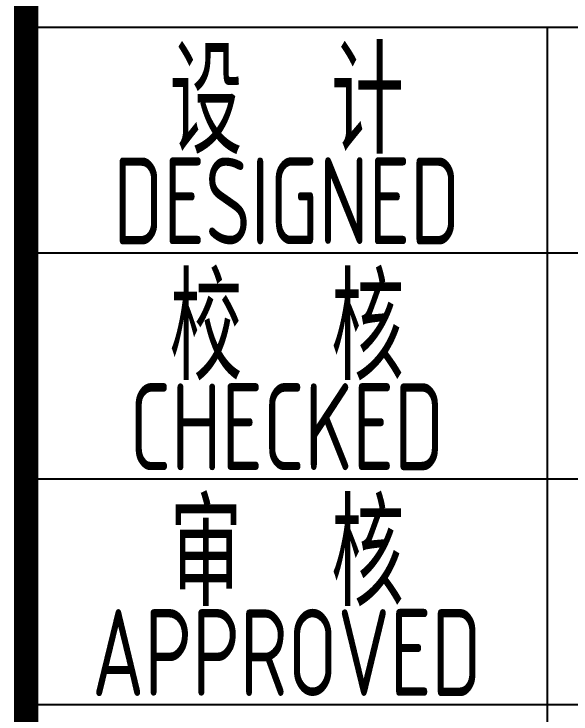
# Model space of a CAD drawing. Extents: x 9732137 to 18866768, y -962146 to 246094.
# Drawn here: x 9817422 to 9819025, y -461433 to -459419 of the extents above; entities that cross this region are included whole.
import ezdxf
from ezdxf.enums import TextEntityAlignment as Align

# ---------------------------------------------------------------- set-up
doc = ezdxf.new("R2010")
doc.units = 0
doc.header["$LTSCALE"] = 1000
doc.layers.get('0').update_dxf_attribs({"linetype": 'CONTINUOUS'})
doc.styles.add('TSSD_Rein', font='Tssdeng.shx', dxfattribs={"width": 0.7, "bigfont": 'hztxt.shx'})

msp = doc.modelspace()

# ---------------------------------------------------------------- linework, layer by layer
for p, q in [((9817456.8, -459456.3), (9828456.8, -459456.3)), ((9818956.8, -462706.3), (9818956.8, -459456.3)), ((9817456.8, -460106.3), (9822956.8, -460106.3)), ((9817456.8, -460756.3), (9822956.8, -460756.3)), ((9817456.8, -461406.3), (9822956.8, -461406.3))]:
    msp.add_line(p, q)
msp.add_lwpolyline([(9835456.8, -457706.3, 70, 70, 0), (9817456.8, -457706.3, 70, 70, 0), (9817456.8, -463706.3, 0, 0, 0)], format="xyseb")
msp.add_lwpolyline([(9835456.8, -457706.3, 70, 70, 0), (9817456.8, -457706.3, 70, 70, 0), (9817456.8, -463706.3, 0, 0, 0)], format="xyseb")
at = {"const_width": 70}
msp.add_lwpolyline([(9817456.8, -457706.3), (9817456.8, -463706.3)], dxfattribs=at)

# ---------------------------------------------------------------- texts
at = {"style": 'TSSD_Rein', "width": 0.7}
for s, height, p in [('设  计', 300, (9818206.8, -459656.3)), ('DESIGNED', 250, (9818206.8, -459956.3)), ('校  核', 300, (9818206.8, -460306.3)), ('CHECKED', 250, (9818206.8, -460606.3)), ('审  核', 300, (9818206.8, -460956.3)), ('APPROVED', 250, (9818206.8, -461256.3))]:
    msp.add_text(s, height=height, dxfattribs=at).set_placement(p, align=Align.MIDDLE)

doc.saveas('drawing.dxf')
